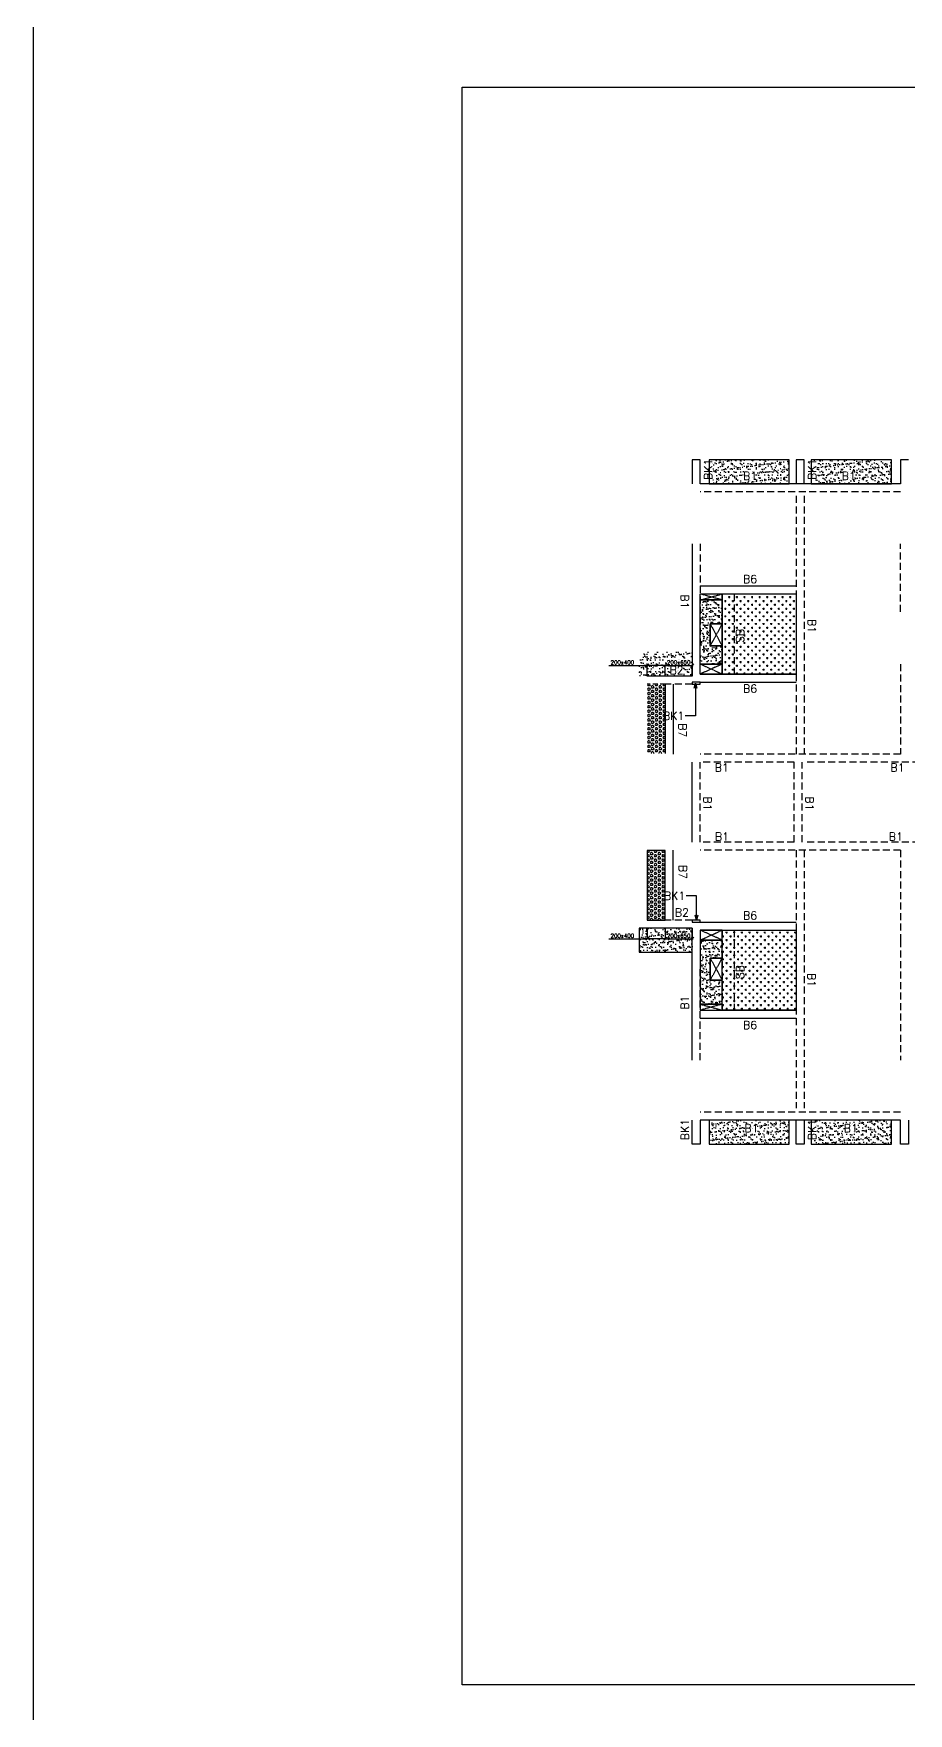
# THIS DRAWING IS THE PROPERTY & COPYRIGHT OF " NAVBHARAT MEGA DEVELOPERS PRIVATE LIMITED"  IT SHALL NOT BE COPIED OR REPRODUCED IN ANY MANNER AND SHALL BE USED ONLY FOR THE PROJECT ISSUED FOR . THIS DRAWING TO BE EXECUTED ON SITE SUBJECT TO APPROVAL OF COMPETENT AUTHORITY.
# Model space of a CAD drawing. Header units: millimetres. Extents: x 1078357 to 1340092, y -4684019 to -4550360.
# Drawn here: x 1097225 to 1119075, y -4654202 to -4612225 of the extents above; entities that cross this region are included whole.
import ezdxf

# ---------------------------------------------------------------- set-up
doc = ezdxf.new("R2010")
doc.units = ezdxf.units.MM
doc.header["$PDMODE"] = 35
for name, pattern in [('CONTINOUS', [0]), ('HIDDEN', [0.375, 0.25, -0.125]), ('New Retail block$0$CONTINOUS', [0])]:
    doc.linetypes.add(name, pattern=pattern)
doc.layers.get('0').update_dxf_attribs({"lineweight": 0})
doc.layers.get('Defpoints').update_dxf_attribs({"lineweight": 0})
for name, color, linetype, lineweight in [('Beam-Slab-boundary', 3, 'Continuous', 30), ('Boundary', 40, 'Continuous', 30), ('HATCH', 8, 'Continuous', 30)]:
    doc.layers.add(name, color=color, linetype=linetype, lineweight=lineweight)
for name, color, linetype in [('DROP SLAB', 8, 'Continuous'), ('S-BEAM', 3, 'Continuous'), ('S-BEAM-IDEN', 6, 'Continuous'), ('S-CUTOUT', 8, 'Continuous'), ('S-SLAB-PROJECTION', 2, 'New Retail block$0$CONTINOUS'), ('S-SLAB-STOP', 8, 'New Retail block$0$CONTINOUS')]:
    doc.layers.add(name, color=color, linetype=linetype)
doc.styles.add('Roman', font='romans')
doc.styles.add('ROMANS', font='romans.shx', dxfattribs={"width": 0.85})
doc.dimstyles.new('HARESH', dxfattribs={"dimtxt": 150, "dimasz": 75, "dimexe": 0, "dimexo": 0, "dimgap": 25, "dimtad": 1, "dimdec": 0, "dimdsep": 46, "dimtxsty": 'Roman', "dimblk": 'OBLIQUE', "dimcen": 225, "dimdle": 25, "dimclrd": 2, "dimclre": 2, "dimclrt": 7, "dimadec": 8, "dimazin": 1, "dimtfac": 1, "dimtdec": 0, "dimtmove": 0, "dimatfit": 0, "dimfxl": 1, "dimlwd": -1, "dimlwe": -1, "dimarcsym": 0})
pattern_1 = [(37.47015413, (-3907957.55, 18732130.03), (-4.72361136, 146.8264517), [0, -115.824, 0, -129.54, 0, -123.825]), (7.4701541, (-3907957.55, 18732130.03), (134.9689868, 214.9772528), [0, -62.484, 0, -104.394, 0, -40.005]), (327.4701541, (-3908051.28, 18732130.08), (237.2979035, 0.3075449), [0, -38.1, 0, -137.16, 0, -179.07]), (317.4701541, (-3908051.28, 18732130.08), (229.1017424, 66.759465), [0, -19.05, 0, -89.916, 0, -102.87])]

# ---------------------------------------------------------------- blocks, each defined once
blk = doc.blocks.new('_Oblique')
at = {"color": 0, "linetype": 'ByBlock', "lineweight": -2}
blk.add_line((-0.5, -0.5), (0.5, 0.5), dxfattribs=at)
blk = doc.blocks.new('*D704')
at = {"layer": 'Defpoints', "color": 0, "ltscale": 700, "transparency": 16777216}
for p in [(1112551, -4628013), (1112551, -4628279, 0), (1113001, -4628279, 0)]:
    blk.add_point(p, dxfattribs=at)
at = {"layer": 'S-BEAM-IDEN', "color": 2, "ltscale": 700, "transparency": 16777216}
for p, q in [((1111594, -4628013), (1112551, -4628013)), ((1112551, -4628013), (1112476, -4628013)), ((1112551, -4628279), (1112551, -4628013)), ((1113001, -4628013), (1112551, -4628013)), ((1113001, -4628013), (1112551, -4628013)), ((1113001, -4628279), (1113001, -4628013)), ((1113001, -4628013), (1113076, -4628013))]:
    blk.add_line(p, q, dxfattribs=at)
at = {"layer": 'S-BEAM-IDEN', "color": 2, "ltscale": 700, "transparency": 16777216, "xscale": 75, "yscale": 75, "zscale": 75}
blk.add_blockref('_Oblique', (1112551, -4628013), dxfattribs=at)
at = {"layer": 'S-BEAM-IDEN', "color": 2, "ltscale": 700, "transparency": 16777216, "xscale": 75, "yscale": 75, "zscale": 75, "rotation": 180}
blk.add_blockref('_Oblique', (1113001, -4628013), dxfattribs=at)
at = {"layer": 'S-BEAM-IDEN', "ltscale": 700, "transparency": 16777216, "insert": (1111931, -4627938), "char_height": 150, "attachment_point": 5, "style": 'Roman'}
blk.add_mtext('{\\H0.666667x;200x400}', dxfattribs=at)
blk = doc.blocks.new('*D705')
at = {"layer": 'Defpoints', "color": 0, "ltscale": 700, "transparency": 16777216}
for p in [(1113001, -4628279), (1113676, -4628013), (1113676, -4628279, 0)]:
    blk.add_point(p, dxfattribs=at)
at = {"layer": 'S-BEAM-IDEN', "color": 2, "ltscale": 700, "transparency": 16777216}
for p, q in [((1112976, -4628013), (1113701, -4628013)), ((1113001, -4628279), (1113001, -4628013)), ((1113676, -4628279), (1113676, -4628013))]:
    blk.add_line(p, q, dxfattribs=at)
at = {"layer": 'S-BEAM-IDEN', "color": 2, "ltscale": 700, "transparency": 16777216, "xscale": 75, "yscale": 75, "zscale": 75, "rotation": 180}
blk.add_blockref('_Oblique', (1113001, -4628013), dxfattribs=at)
at = {"layer": 'S-BEAM-IDEN', "color": 2, "ltscale": 700, "transparency": 16777216, "xscale": 75, "yscale": 75, "zscale": 75}
blk.add_blockref('_Oblique', (1113676, -4628013), dxfattribs=at)
at = {"layer": 'S-BEAM-IDEN', "ltscale": 700, "transparency": 16777216, "insert": (1113338, -4627938), "char_height": 150, "attachment_point": 5, "style": 'Roman'}
blk.add_mtext('{\\H0.666667x;200x650}', dxfattribs=at)
blk = doc.blocks.new('*D708')
at = {"layer": 'Defpoints', "color": 0, "ltscale": 700, "transparency": 16777216}
for p in [(1112551, -4634579, 0), (1113001, -4634579, 0), (1112551, -4634845)]:
    blk.add_point(p, dxfattribs=at)
at = {"layer": 'S-BEAM-IDEN', "color": 2, "ltscale": 700, "transparency": 16777216}
for p, q in [((1112551, -4634579), (1112551, -4634845)), ((1113001, -4634579), (1113001, -4634845)), ((1111594, -4634845), (1112551, -4634845)), ((1112551, -4634845), (1112476, -4634845)), ((1113001, -4634845), (1112551, -4634845)), ((1113001, -4634845), (1112551, -4634845)), ((1113001, -4634845), (1113076, -4634845))]:
    blk.add_line(p, q, dxfattribs=at)
at = {"layer": 'S-BEAM-IDEN', "color": 2, "ltscale": 700, "transparency": 16777216, "xscale": 75, "yscale": 75, "zscale": 75}
blk.add_blockref('_Oblique', (1112551, -4634845), dxfattribs=at)
at = {"layer": 'S-BEAM-IDEN', "color": 2, "ltscale": 700, "transparency": 16777216, "xscale": 75, "yscale": 75, "zscale": 75, "rotation": 180}
blk.add_blockref('_Oblique', (1113001, -4634845), dxfattribs=at)
at = {"layer": 'S-BEAM-IDEN', "ltscale": 700, "transparency": 16777216, "insert": (1111931, -4634770), "char_height": 150, "attachment_point": 5, "style": 'Roman'}
blk.add_mtext('{\\H0.666667x;200x400}', dxfattribs=at)
blk = doc.blocks.new('*D709')
at = {"layer": 'Defpoints', "color": 0, "ltscale": 700, "transparency": 16777216}
for p in [(1113001, -4634579), (1113676, -4634579, 0), (1113676, -4634845)]:
    blk.add_point(p, dxfattribs=at)
at = {"layer": 'S-BEAM-IDEN', "color": 2, "ltscale": 700, "transparency": 16777216}
for p, q in [((1113001, -4634579), (1113001, -4634845)), ((1113676, -4634579), (1113676, -4634845)), ((1112976, -4634845), (1113701, -4634845))]:
    blk.add_line(p, q, dxfattribs=at)
at = {"layer": 'S-BEAM-IDEN', "color": 2, "ltscale": 700, "transparency": 16777216, "xscale": 75, "yscale": 75, "zscale": 75, "rotation": 180}
blk.add_blockref('_Oblique', (1113001, -4634845), dxfattribs=at)
at = {"layer": 'S-BEAM-IDEN', "color": 2, "ltscale": 700, "transparency": 16777216, "xscale": 75, "yscale": 75, "zscale": 75}
blk.add_blockref('_Oblique', (1113676, -4634845), dxfattribs=at)
at = {"layer": 'S-BEAM-IDEN', "ltscale": 700, "transparency": 16777216, "insert": (1113338, -4634770), "char_height": 150, "attachment_point": 5, "style": 'Roman'}
blk.add_mtext('{\\H0.666667x;200x650}', dxfattribs=at)

msp = doc.modelspace()

# ---------------------------------------------------------------- hatches: boundary and pattern name
at = {"layer": 'DROP SLAB'}
h = msp.add_hatch(dxfattribs=at)
h.set_pattern_fill('CROSS', color=8, scale=15, angle=180)
h.set_pattern_definition([(180, (1074140.07, -4403330.94), (-95.25, -95.25), [47.625, -142.875]), (270, (1074116.26, -4403307.12), (95.25, -95.25), [47.625, -142.875])])
h.paths.add_polyline_path([(1114425.5, -4626228.7), (1116275.4, -4626228.8), (1116275.4, -4628228.7), (1114425.5, -4628228.5)])
h = msp.add_hatch(dxfattribs=at)
h.set_pattern_fill('CROSS', color=8, scale=15, angle=0.03079)
h.set_pattern_definition([(180.03079016, (-13122988.45, 56254419.69), (-95.19879988, -95.30117261), [47.625, -142.875]), (270.03079016, (-13123012.28, 56254443.49), (95.30117261, -95.19879988), [47.625, -142.875])])
h.paths.add_polyline_path([(1114425.5, -4634628.6), (1116275.4, -4634628.6), (1116275.4, -4636628.4), (1114425.5, -4636628.4)])
at = {"layer": 'HATCH'}
h = msp.add_hatch(dxfattribs=at)
h.set_pattern_fill('AR-SAND', color=8, scale=3, angle=179.97015)
h.set_pattern_definition([(37.4701541, (-1713508.12, 9364091.66), (-4.7236114, 146.8264517), [0, -115.824, 0, -129.54, 0, -123.825]), (7.4701541, (-1713508.12, 9364091.66), (134.9689868, 214.9772528), [0, -62.484, 0, -104.394, 0, -40.005]), (327.4701541, (-1713601.84, 9364091.71), (237.2979035, 0.3075449), [0, -38.1, 0, -137.16, 0, -179.07]), (317.4701541, (-1713601.84, 9364091.7), (229.1017424, 66.759465), [0, -19.05, 0, -89.916, 0, -102.87])])
h.paths.add_polyline_path([(1116100.4, -4622878.6), (1114100.4, -4622878.6), (1114100.4, -4623478.6), (1116100.4, -4623478.6)])
h = msp.add_hatch(dxfattribs=at)
h.set_pattern_fill('AR-SAND', color=8, scale=3, angle=179.97015)
h.set_pattern_definition([(37.4701541, (-1716058.12, 9364091.66), (-4.7236114, 146.8264517), [0, -115.824, 0, -129.54, 0, -123.825]), (7.4701541, (-1716058.12, 9364091.66), (134.9689868, 214.9772528), [0, -62.484, 0, -104.394, 0, -40.005]), (327.4701541, (-1716151.84, 9364091.71), (237.2979035, 0.3075449), [0, -38.1, 0, -137.16, 0, -179.07]), (317.4701541, (-1716151.84, 9364091.7), (229.1017424, 66.759465), [0, -19.05, 0, -89.916, 0, -102.87])])
h.paths.add_polyline_path([(1118650.4, -4622878.6), (1116650.4, -4622878.6), (1116650.4, -4623478.6), (1118650.4, -4623478.6)])
h = msp.add_hatch(dxfattribs=at)
h.set_pattern_fill('AR-SAND', color=8, scale=3, angle=179.97015)
h.set_pattern_definition(pattern_1)
h.paths.add_polyline_path([(1113875.4, -4626378.6), (1114425.4, -4626378.6), (1114425.4, -4626978.6), (1114125.4, -4626978.6), (1114125.4, -4627528.6), (1114425.4, -4627528.5), (1114425.4, -4627978.6), (1113875.4, -4627978.6)])
h = msp.add_hatch(dxfattribs=at)
h.set_pattern_fill('AR-SAND', color=8, scale=3, angle=179.97015)
h.set_pattern_definition([(37.4701541, (-2810732.83, 14048110.85), (-4.72361136, 146.8264517), [0, -115.824, 0, -129.54, 0, -123.825]), (7.4701541, (-2810732.83, 14048110.85), (134.9689868, 214.9772528), [0, -62.484, 0, -104.394, 0, -40.005]), (327.4701541, (-2810826.56, 14048110.9), (237.2979035, 0.3075449), [0, -38.1, 0, -137.16, 0, -179.07]), (317.4701541, (-2810826.56, 14048110.9), (229.1017424, 66.759465), [0, -19.05, 0, -89.916, 0, -102.87])])
h.paths.add_polyline_path([(1113675.4, -4627678.6), (1112350.4, -4627678.6), (1112350.4, -4628278.6), (1113675.4, -4628278.6)])
at = {"layer": 'HATCH', "ltscale": 1000}
h = msp.add_hatch(dxfattribs=at)
h.set_pattern_fill('HEX', color=8, scale=10, angle=180)
h.set_pattern_definition([(180, (2213600.31, -9125492.77), (-7e-15, -54.99261315), [31.75, -63.5]), (300, (2213600.31, -9125492.77), (47.625, 27.4963066), [31.75, -63.5]), (240, (2213568.56, -9125492.77), (47.625, -27.4963066), [31.75, -63.5])])
h.paths.add_polyline_path([(1113000.6, -4630217.9), (1112550.6, -4630217.9), (1112550.6, -4628478.6), (1113000.6, -4628478.6)])
h = msp.add_hatch(dxfattribs=at)
h.set_pattern_fill('HEX', color=8, scale=10, angle=180)
h.set_pattern_definition([(180, (-1078073.835, 4926564.79), (-7e-15, -54.99261315), [31.75, -63.5]), (300, (-1078073.835, 4926564.79), (47.625, 27.49630658), [31.75, -63.5]), (240, (-1078105.585, 4926564.79), (47.625, -27.49630658), [31.75, -63.5])])
h.paths.add_polyline_path([(1113000.6, -4632639.2), (1112550.6, -4632639.2), (1112550.6, -4634378.6), (1113000.6, -4634378.6)])
at = {"layer": 'HATCH'}
h = msp.add_hatch(dxfattribs=at)
h.set_pattern_fill('AR-SAND', color=8, scale=3, angle=179.97015)
h.set_pattern_definition([(37.4701541, (-2811957.83, 14048110.85), (-4.72361136, 146.8264517), [0, -115.824, 0, -129.54, 0, -123.825]), (7.4701541, (-2811957.83, 14048110.85), (134.9689868, 214.9772528), [0, -62.484, 0, -104.394, 0, -40.005]), (327.4701541, (-2812051.56, 14048110.9), (237.2979035, 0.3075449), [0, -38.1, 0, -137.16, 0, -179.07]), (317.4701541, (-2812051.56, 14048110.9), (229.1017424, 66.759465), [0, -19.05, 0, -89.916, 0, -102.87])])
h.paths.add_polyline_path([(1113675.4, -4634578.4), (1112350.4, -4634578.4), (1112350.4, -4635178.6), (1113675.4, -4635178.6)])
h = msp.add_hatch(dxfattribs=at)
h.set_pattern_fill('AR-SAND', color=8, scale=3, angle=180.02985)
h.set_pattern_definition(pattern_1)
h.paths.add_polyline_path([(1113875.4, -4636478.6), (1114425.4, -4636478.6), (1114425.4, -4635878.5), (1114125.4, -4635878.5), (1114125.4, -4635328.6), (1114425.4, -4635328.6), (1114425.4, -4634878.6), (1113875.4, -4634878.6)])
h = msp.add_hatch(dxfattribs=at)
h.set_pattern_fill('AR-SAND', color=8, scale=3, angle=179.97015)
h.set_pattern_definition([(37.47015413, (-3901432.55, 18732130.03), (-4.72361136, 146.8264517), [0, -115.824, 0, -129.54, 0, -123.825]), (7.4701541, (-3901432.55, 18732130.03), (134.9689868, 214.9772528), [0, -62.484, 0, -104.394, 0, -40.005]), (327.4701541, (-3901526.28, 18732130.08), (237.2979035, 0.3075449), [0, -38.1, 0, -137.16, 0, -179.07]), (317.4701541, (-3901526.28, 18732130.08), (229.1017424, 66.759465), [0, -19.05, 0, -89.916, 0, -102.87])])
h.paths.add_polyline_path([(1116100.4, -4639378.6), (1114100.4, -4639378.6), (1114100.4, -4639978.6), (1116100.4, -4639978.6)])
h = msp.add_hatch(dxfattribs=at)
h.set_pattern_fill('AR-SAND', color=8, scale=3, angle=179.97015)
h.set_pattern_definition([(37.47015413, (-3903982.55, 18732130.03), (-4.72361136, 146.8264517), [0, -115.824, 0, -129.54, 0, -123.825]), (7.4701541, (-3903982.55, 18732130.03), (134.9689868, 214.9772528), [0, -62.484, 0, -104.394, 0, -40.005]), (327.4701541, (-3904076.28, 18732130.08), (237.2979035, 0.3075449), [0, -38.1, 0, -137.16, 0, -179.07]), (317.4701541, (-3904076.28, 18732130.08), (229.1017424, 66.759465), [0, -19.05, 0, -89.916, 0, -102.87])])
h.paths.add_polyline_path([(1118650.4, -4639378.6), (1116650.4, -4639378.6), (1116650.4, -4639978.6), (1118650.4, -4639978.6)])

# ---------------------------------------------------------------- linework, layer by layer
at = {"layer": 'Beam-Slab-boundary', "ltscale": 700, "elevation": 0}
msp.add_lwpolyline([(1107925.5, -4613561.6), (1209312.4, -4613561.6), (1209312.4, -4653484.2), (1107925.5, -4653484.2)], close=True, dxfattribs=at)
at = {"layer": 'Boundary', "ltscale": 700, "elevation": 0}
msp.add_lwpolyline([(1097224.7, -4550360.4), (1340091.7, -4550360.4), (1340091.7, -4684019.2), (1097224.7, -4684019.2)], close=True, dxfattribs=at)
at = {"layer": 'S-BEAM', "linetype": 'CONTINOUS', "ltscale": 700}
for p, q in [((1113875.4, -4622878.6, 0), (1113675.4, -4622878.6, 0)), ((1113675.4, -4622878.6, 0), (1113675.4, -4623478.6, 0)), ((1113875.4, -4623478.6, 0), (1113875.4, -4622878.6, 0)), ((1116475.4, -4622878.6, 0), (1116275.4, -4622878.6, 0)), ((1116275.4, -4622878.6, 0), (1116275.4, -4623478.6, 0)), ((1116475.4, -4623478.6, 0), (1116475.4, -4622878.6, 0)), ((1119075.4, -4622878.6, 0), (1118875.4, -4622878.6, 0)), ((1118875.4, -4622878.6, 0), (1118875.4, -4623478.6, 0)), ((1118875.4, -4623478.6, 0), (1113875.4, -4623478.6, 0)), ((1113675.4, -4624978.5, 0), (1113675.4, -4628278.6, 0)), ((1113675.4, -4628278.6, 0), (1113000.6, -4628278.6, 0)), ((1113675.4, -4628428.6, 0), (1113675.4, -4628478.6, 0)), ((1113675.4, -4632428.5, 0), (1113675.4, -4630428.5, 0)), ((1113675.4, -4634578.6, 0), (1113000.6, -4634578.6, 0)), ((1113675.4, -4637878.6, 0), (1113675.4, -4634578.6, 0)), ((1113675.4, -4639978.6, 0), (1113675.4, -4639378.6, 0)), ((1118875.4, -4639378.5, 0), (1113875.4, -4639378.5, 0)), ((1113875.4, -4639378.6, 0), (1113875.4, -4639978.6, 0)), ((1116275.4, -4639978.6, 0), (1116275.4, -4639378.6, 0)), ((1116475.4, -4639378.6, 0), (1116475.4, -4639978.6, 0)), ((1118875.4, -4639978.5, 0), (1118875.4, -4639378.5, 0)), ((1119075.4, -4639378.5, 0), (1119075.4, -4639978.5, 0)), ((1113875.4, -4639978.6, 0), (1113675.4, -4639978.6, 0)), ((1116475.4, -4639978.6, 0), (1116275.4, -4639978.6, 0)), ((1119075.4, -4639978.5, 0), (1118875.4, -4639978.5, 0))]:
    msp.add_line(p, q, dxfattribs=at)
at = {"layer": 'S-BEAM', "linetype": 'HIDDEN', "ltscale": 700}
for p, q in [((1118875.4, -4623678.6, 0), (1113875.4, -4623678.6, 0)), ((1116275.4, -4623778.6, 0), (1116275.4, -4626228.8, 0)), ((1116475.4, -4623778.6, 0), (1116475.4, -4630228.5, 0)), ((1113875.4, -4624978.5, 0), (1113875.4, -4627478.6, 0)), ((1118875.4, -4626678.5, 0), (1118875.4, -4624978.5, 0)), ((1114425.3, -4626229, 0), (1114425.3, -4628228.8, 0)), ((1114725.3, -4626229, 0), (1114725.3, -4628228.8, 0)), ((1116275.4, -4628228.6, 0), (1116275.4, -4630228.5, 0)), ((1118875.4, -4627978.6, 0), (1118875.4, -4630228.5, 0)), ((1113675.4, -4628478.6, 0), (1113000.6, -4628478.6, 0)), ((1118875.4, -4630228.5, 0), (1113875.4, -4630228.5, 0)), ((1116225.4, -4630428.5, 0), (1113875.4, -4630428.5, 0)), ((1113875.4, -4632428.5, 0), (1113875.4, -4630428.5, 0)), ((1116225.4, -4632428.5, 0), (1116225.4, -4630428.5, 0)), ((1116425.4, -4632428.5, 0), (1116425.4, -4630428.5, 0)), ((1124075.4, -4630428.5, 0), (1116475.4, -4630428.6, 0)), ((1116225.4, -4632428.6, 0), (1113875.4, -4632428.6, 0)), ((1124075.4, -4632428.6, 0), (1116525.4, -4632428.6, 0)), ((1118875.4, -4632628.6, 0), (1113875.4, -4632628.6, 0)), ((1116275.4, -4632628.6, 0), (1116275.4, -4639078.5, 0)), ((1116475.4, -4632628.6, 0), (1116475.4, -4639078.5, 0)), ((1118875.4, -4632628.6, 0), (1118875.4, -4634878.5, 0)), ((1113675.4, -4634378.6, 0), (1113000.6, -4634378.6, 0)), ((1114425.3, -4634628.9, 0), (1114425.3, -4636628.7, 0)), ((1114725.3, -4634628.9, 0), (1114725.3, -4636628.7, 0)), ((1118875.4, -4634878.5, 0), (1118875.4, -4637878.6, 0)), ((1113875.4, -4637878.6, 0), (1113875.4, -4635578.5, 0)), ((1118875.4, -4639178.5, 0), (1113875.4, -4639178.5, 0))]:
    msp.add_line(p, q, dxfattribs=at)
at = {"layer": 'S-BEAM', "ltscale": 700}
for p, q in [((1113875.4, -4626028.8, 0), (1116275.4, -4626028.8, 0)), ((1113675.4, -4627278.6, 0), (1113676.1, -4627278.6, 0)), ((1113200.6, -4628478.6, 0), (1113200.6, -4630228.6, 0)), ((1113875.6, -4628428.6, 0), (1116275.4, -4628428.6, 0)), ((1113200.6, -4634378.6, 0), (1113200.6, -4632628.6, 0)), ((1113875.6, -4634428.6, 0), (1116275.4, -4634428.6, 0)), ((1113675.4, -4635578.5, 0), (1113676.1, -4635578.5, 0)), ((1113875.4, -4636828.4, 0), (1116275.4, -4636828.4, 0))]:
    msp.add_line(p, q, dxfattribs=at)
at = {"layer": 'S-BEAM', "linetype": 'Continuous', "ltscale": 700}
for p, q in [((1113875.4, -4626228.8, 0), (1116275.4, -4626228.8, 0)), ((1116275.4, -4626228.8, 0), (1116275.4, -4628228.6, 0)), ((1113875.6, -4628228.6, 0), (1116275.4, -4628228.6, 0)), ((1113000.6, -4628478.6, 0), (1113000.6, -4630217.9, 0)), ((1113000.6, -4634378.6, 0), (1113000.6, -4632639.2, 0)), ((1113875.6, -4634628.6, 0), (1116275.4, -4634628.6, 0)), ((1113875.4, -4636628.4, 0), (1116275.4, -4636628.4, 0))]:
    msp.add_line(p, q, dxfattribs=at)
at = {"layer": 'S-BEAM', "linetype": 'ByBlock', "ltscale": 500}
for p, q in [((1113000.6, -4628278.6, 0), (1112550.6, -4628278.6, 0)), ((1113000.6, -4634578.6, 0), (1112550.6, -4634578.6, 0))]:
    msp.add_line(p, q, dxfattribs=at)
at = {"layer": 'S-BEAM', "linetype": 'HIDDEN', "ltscale": 500}
for p, q in [((1113000.6, -4628478.6, 0), (1112550.6, -4628478.6, 0)), ((1113000.6, -4634378.6, 0), (1112550.6, -4634378.6, 0))]:
    msp.add_line(p, q, dxfattribs=at)
at = {"layer": 'S-BEAM', "linetype": 'Continuous', "ltscale": 700, "elevation": 0}
for points in [[(1113875.4, -4628428.6), (1113675.4, -4628428.6), (1113675.4, -4628478.8), (1113875.4, -4628478.8)], [(1113875.5, -4634378.2), (1113675.4, -4634378.2), (1113675.4, -4634428.4), (1113875.5, -4634428.4)]]:
    msp.add_lwpolyline(points, close=True, dxfattribs=at)
at = {"layer": 'S-CUTOUT', "linetype": 'HIDDEN', "ltscale": 50}
for p, q in [((1113875.4, -4626378.6, 0), (1114425.5, -4626228.8, 0)), ((1114425.4, -4626378.6, 0), (1113876.3, -4626228.8, 0)), ((1114125.4, -4626978.6, 0), (1114425.5, -4627528.6, 0)), ((1114125.4, -4627528.6, 0), (1114425.4, -4626978.6, 0)), ((1113875.4, -4627978.6, 0), (1114425.5, -4628228.6, 0)), ((1114425.4, -4627978.6, 0), (1113875.6, -4628228.6, 0)), ((1113875.4, -4634878.6, 0), (1114425.5, -4634628.6, 0)), ((1114425.4, -4634878.6, 0), (1113875.6, -4634628.6, 0)), ((1114125.4, -4635878.6, 0), (1114425.5, -4635328.6, 0)), ((1114125.4, -4635328.6, 0), (1114425.4, -4635878.5, 0)), ((1113875.4, -4636478.6, 0), (1114425.5, -4636628.4, 0)), ((1114425.4, -4636478.6, 0), (1113876.3, -4636628.4, 0))]:
    msp.add_line(p, q, dxfattribs=at)
at = {"layer": 'S-CUTOUT', "linetype": 'CONTINOUS', "ltscale": 500, "elevation": 0}
for points in [[(1113875.4, -4626228.8), (1114425.5, -4626228.8), (1114425.5, -4626378.6), (1113875.4, -4626378.6)], [(1114125.4, -4626978.6), (1114425.4, -4626978.6), (1114425.4, -4627528.5), (1114125.4, -4627528.5)], [(1113875.6, -4627978.6), (1114425.4, -4627978.6), (1114425.4, -4628228.5), (1113875.6, -4628228.5)], [(1113875.6, -4634878.6), (1114425.4, -4634878.6), (1114425.4, -4634628.7), (1113875.6, -4634628.7)], [(1114125.4, -4635878.6), (1114425.4, -4635878.6), (1114425.4, -4635328.6), (1114125.4, -4635328.6)], [(1113875.4, -4636628.4), (1114425.5, -4636628.4), (1114425.5, -4636478.6), (1113875.4, -4636478.6)]]:
    msp.add_lwpolyline(points, close=True, dxfattribs=at)
at = {"layer": 'S-SLAB-PROJECTION', "elevation": 0}
for points in [[(1116100.4, -4622878.6), (1114100.4, -4622878.6), (1114100.4, -4623478.6), (1116100.4, -4623478.6)], [(1118650.4, -4622878.6), (1116650.4, -4622878.6), (1116650.4, -4623478.6), (1118650.4, -4623478.6)], [(1113675.4, -4634578.4), (1112350.4, -4634578.4), (1112350.4, -4635178.6), (1113675.4, -4635178.6)], [(1116100.4, -4639378.6), (1114100.4, -4639378.6), (1114100.4, -4639978.6), (1116100.4, -4639978.6)], [(1118650.4, -4639378.6), (1116650.4, -4639378.6), (1116650.4, -4639978.6), (1118650.4, -4639978.6)]]:
    msp.add_lwpolyline(points, close=True, dxfattribs=at)
at = {"layer": 'S-SLAB-STOP', "linetype": 'CONTINOUS', "ltscale": 500, "elevation": 0}
msp.add_lwpolyline([(1116275.4, -4626270.2), (1116275.4, -4628228.6), (1114425.5, -4628228.6), (1114425.5, -4626228.8), (1116275.4, -4626228.8)], dxfattribs=at)
at = {"layer": 'S-SLAB-STOP', "color": 8, "ltscale": 1000, "elevation": 0}
for points in [[(1113875.4, -4626378.6), (1114425.4, -4626378.6), (1114425.4, -4626978.6), (1114125.4, -4626978.6), (1114125.4, -4627528.6), (1114425.4, -4627528.5), (1114425.4, -4627978.6), (1113875.4, -4627978.6), (1113875.4, -4626378.6)], [(1113875.4, -4636478.6), (1114425.4, -4636478.6), (1114425.4, -4635878.5), (1114125.4, -4635878.5), (1114125.4, -4635328.6), (1114425.4, -4635328.6), (1114425.4, -4634878.6), (1113875.4, -4634878.6), (1113875.4, -4636478.6)]]:
    msp.add_lwpolyline(points, dxfattribs=at)
msp.add_lwpolyline([(1113000.6, -4632639.2), (1112550.6, -4632639.2), (1112550.6, -4634378.6), (1113000.6, -4634378.6)], close=True, dxfattribs=at)
at = {"layer": 'S-SLAB-STOP', "linetype": 'CONTINOUS', "ltscale": 500, "elevation": 0}
msp.add_lwpolyline([(1114425.5, -4634628.6), (1116275.4, -4634628.6), (1116275.4, -4636628.4), (1114425.5, -4636628.4)], close=True, dxfattribs=at)

# ---------------------------------------------------------------- texts
at = {"layer": 'S-BEAM-IDEN', "ltscale": 700, "style": 'ROMANS'}
for s, rotation, p in [('BK1', 90, (1114171.1, -4623378.2, 50)), ('BK1', 90, (1116771.1, -4623378.2, 50)), ('B6', 359.99906, (1114945, -4625956.7, -2.7)), ('SB', 90.00094, (1114970, -4627453.1, -2.7)), ('B6', 359.99906, (1114945, -4628693.8, -2.7)), ('BK1', 0.00094, (1112946.5, -4629372.5, -2.7)), ('B7', 269.99906, (1113335.4, -4629458.2, -2.7)), ('B7', 269.99906, (1113344.9, -4632999, -2.7)), ('BK1', 0.00094, (1112967.8, -4633870.7, -2.7)), ('B6', 0.00094, (1114945, -4634363.3, -2.7)), ('SB', 90.00094, (1114970, -4635853, -2.7)), ('B6', 0.00094, (1114945, -4637100.5, -2.7)), ('BK1', 90, (1113593.4, -4639878.2, 50)), ('BK1', 90, (1116771.1, -4639878.2, 50))]:
    msp.add_text(s, height=200, rotation=rotation, dxfattribs=at).set_placement(p)
at = {"layer": 'S-BEAM-IDEN', "ltscale": 500, "style": 'ROMANS'}
for rotation, p in [(359.99906, (1114945, -4623378.2, -2.7)), (359.99906, (1117410.1, -4623378.2, -2.7)), (269.99906, (1113389.4, -4626240.8, -2.7)), (269.99906, (1116565.9, -4626853.6, -2.7)), (359.99906, (1114237.7, -4630665.7, -2.7)), (359.99906, (1118626.5, -4630665.7, -2.7)), (269.99906, (1113959.3, -4631288.1, -2.7)), (269.99906, (1116509.3, -4631288.1, -2.7)), (0.00094, (1114243, -4632391.4, -2.7)), (0.00094, (1118584.6, -4632391.4, -2.7)), (269.99906, (1116559.3, -4635699.9, -2.7)), (90.00094, (1113589.4, -4636616.4, -2.7)), (0.00094, (1114981, -4639678.9, -2.7)), (0.00094, (1117462.3, -4639678.9, -2.7))]:
    msp.add_text('B1', height=200, rotation=rotation, dxfattribs=at).set_placement(p)
at = {"layer": 'S-BEAM-IDEN', "linetype": 'Continuous', "ltscale": 500, "style": 'ROMANS'}
for p in [(1113111.2, -4628231.5, -2.7), (1113241.7, -4634288, -2.7)]:
    msp.add_text('B2', height=200, dxfattribs=at).set_placement(p)

# ---------------------------------------------------------------- dimensions: what is measured, and where the dimension line sits
at = {"layer": 'S-BEAM-IDEN', "ltscale": 700}
for base, p1, p2, picture, middle in [((1112550.6, -4628012.6, 0), (1113000.6, -4628278.6, 0), (1112550.6, -4628278.6, 0), '*D704', (1111931.3, -4628034.3, 0)), ((1112550.6, -4634844.6, 0), (1113000.6, -4634578.6, 0), (1112550.6, -4634578.6, 0), '*D708', (1111931.3, -4634822.9, 0))]:
    dim = msp.add_linear_dim(base=base, p1=p1, p2=p2, text='{\\H0.666667x;200x400}', dimstyle='HARESH', override={"dimtxsty": 'Roman', "dimclre": 2, "dimclrt": 256, "dimtmove": 1}, dxfattribs=at)
    dim.commit()
    dim.dimension.update_dxf_attribs({"geometry": picture, "text_midpoint": middle, "dimtype": 160})
for base, p1, p2, picture, middle in [((1113675.6, -4628012.6, 0), (1113000.6, -4628278.6, 0), (1113675.6, -4628278.6, 0), '*D705', (1113338.1, -4627937.6, 0)), ((1113675.6, -4634844.6, 0), (1113000.6, -4634578.6, 0), (1113675.6, -4634578.6, 0), '*D709', (1113338.1, -4634769.6, 0))]:
    dim = msp.add_linear_dim(base=base, p1=p1, p2=p2, text='{\\H0.666667x;200x650}', dimstyle='HARESH', override={"dimtxsty": 'Roman', "dimclre": 2, "dimclrt": 256, "dimtmove": 1}, dxfattribs=at)
    dim.commit()
    dim.dimension.update_dxf_attribs({"geometry": picture, "text_midpoint": middle})

# ---------------------------------------------------------------- leaders
at = {"layer": 'S-BEAM-IDEN', "linetype": 'Continuous', "ltscale": 700}
for points in [[(1113758.9, -4628458.9, 0), (1113758.9, -4629270.3, 0), (1113500.1, -4629270.3, 0)], [(1113780.2, -4634378.2, 0), (1113780.2, -4633768.4, 0), (1113521.4, -4633768.4, 0)]]:
    msp.add_leader(points, dimstyle='HARESH', override={"dimasz": 125, "dimgap": 25, "dimtad": 0, "dimclrd": 256, "dimldrblk": 'Open30'}, dxfattribs=at)

doc.saveas('drawing.dxf')
